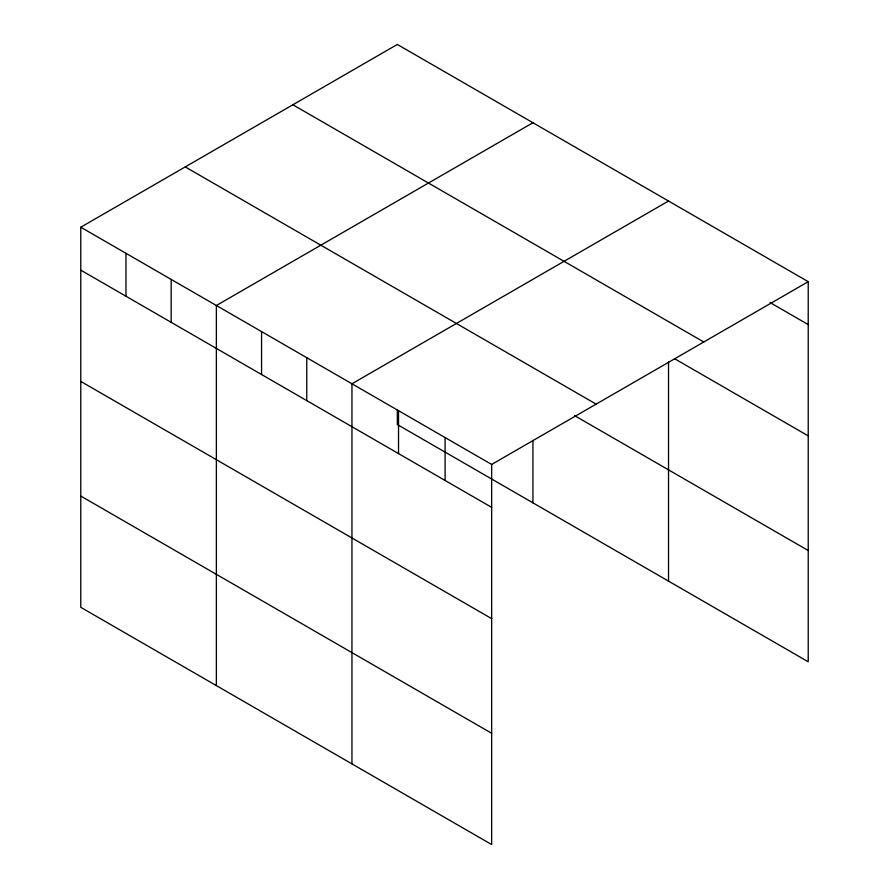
<?xml version="1.0" encoding="UTF-8"?>
<svg xmlns="http://www.w3.org/2000/svg" width="889" height="889" viewBox="0 0 889 889"><rect width="100%" height="100%" fill="white"/><g stroke="black" fill="none" stroke-linecap="round" stroke-linejoin="round"><path stroke-width="1.33" d="M80.777 227.217L491.661 464.447L491.661 844.55L80.777 607.32L80.777 227.217L397.339 44.45L808.223 281.68L808.223 661.783L397.339 424.553L397.339 409.629M532.933 122.738L216.371 305.505L216.371 685.608M668.528 201.014L351.955 383.781L351.955 763.895M491.661 464.447L808.223 281.68M770.018 302.538L808.223 324.596M292.87 104.758L703.766 341.987M674.495 358.656L808.223 435.866M185.234 166.899L596.13 404.128M574.561 415.608L808.223 550.513M80.777 270.145L491.661 507.363M80.777 381.414L491.661 618.633M80.777 496.051L491.661 733.281M668.528 362.034L668.528 581.128M532.933 440.422L532.933 502.841M445.1 437.555L445.1 480.482M398.528 410.674L398.528 453.601M306.761 357.689L306.761 400.617M261.566 331.597L261.566 374.525M171.166 279.402L171.166 322.329M125.971 253.309L125.971 296.237"/></g></svg>
